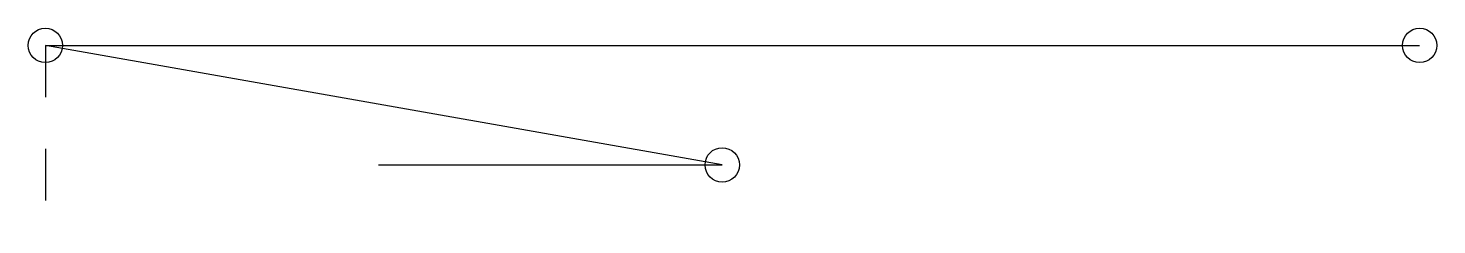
# Model space of a CAD drawing. Header units: millimetres. Extents: x -2.04 to 6.16, y -0.35 to 0.79.
import ezdxf

# ---------------------------------------------------------------- set-up
doc = ezdxf.new("R2010")
doc.units = ezdxf.units.MM
doc.linetypes.add('DASH', pattern=[0.6, 0.3, -0.3])

msp = doc.modelspace()

# ---------------------------------------------------------------- linework, layer by layer
at = {"layer": 'Shots', "color": 1}
for p, q in [((-1.94, 0.694), (6.06, 0.694)), ((2, 0), (-1.94, 0.694)), ((0, 0), (2, 0))]:
    msp.add_line(p, q, dxfattribs=at)
for centre in [(-1.94, 0.694), (6.06, 0.694), (2, 0)]:
    msp.add_circle(centre, 0.1, dxfattribs=at)
at = {"layer": 'XSect', "color": 1, "linetype": 'DASH'}
msp.add_line((-1.94, 0.694), (-1.94, -0.348), dxfattribs=at)

doc.saveas('drawing.dxf')
